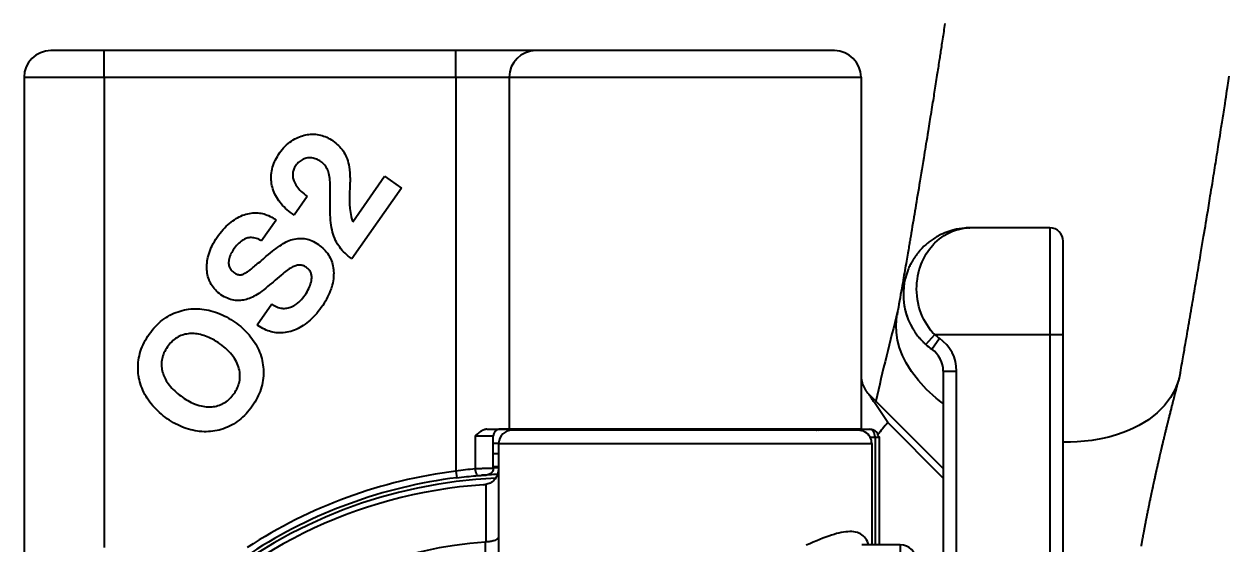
# Model space of a CAD drawing. Header units: millimetres. Extents: x 15 to 415, y 5 to 292.
# Drawn here: x 86.11 to 97.41, y 234.79 to 239.67 of the extents above; entities that cross this region are included whole.
import ezdxf

# ---------------------------------------------------------------- set-up
doc = ezdxf.new("R2010")
doc.units = ezdxf.units.MM
doc.layers.add('Geometries', color=7, linetype='Continuous')

msp = doc.modelspace()

# ---------------------------------------------------------------- linework, layer by layer
at = {"layer": 'Geometries', "linetype": 'Continuous', "lineweight": 40}
for p, q in [((86.8593, 239.4243), (86.3593, 239.4243)), ((90.1603, 239.4243), (86.8593, 239.4243)), ((86.8593, 239.1743), (86.8593, 239.4243)), ((90.9103, 239.4243), (90.1603, 239.4243)), ((90.1603, 239.1743), (90.1603, 239.4243)), ((93.7103, 239.4243), (90.9103, 239.4243)), ((86.1093, 239.1743), (86.1093, 234.0103)), ((86.1093, 239.1743), (86.8593, 239.1743)), ((86.8593, 239.1743), (86.8593, 234.7657)), ((86.8593, 239.1743), (90.1603, 239.1743)), ((90.1603, 239.1743), (90.1603, 235.4814)), ((90.1603, 239.1743), (90.6603, 239.1743)), ((90.6603, 239.1743), (90.6603, 235.8744)), ((90.6603, 239.1743), (93.9603, 239.1743)), ((93.9603, 239.1743), (93.9603, 236.3776)), ((89.1921, 237.8187), (89.4912, 238.2459)), ((89.4912, 238.2459), (89.6487, 238.1356)), ((89.6487, 238.1356), (89.1842, 237.4722)), ((88.7652, 238.0579), (88.6423, 237.8824)), ((88.4752, 237.836), (88.3378, 237.6398)), ((88.6423, 237.8824), (88.6256, 237.8941)), ((94.6765, 237.6823), (94.6687, 237.6779)), ((94.8474, 237.7473), (94.8411, 237.7459)), ((94.9694, 237.7618), (94.9576, 237.7613)), ((94.9694, 237.7618), (94.9812, 237.762)), ((94.9812, 237.762), (94.9817, 237.762)), ((94.9817, 237.762), (94.9822, 237.762)), ((95.7319, 237.762), (94.9822, 237.762)), ((95.7319, 237.762), (95.7319, 236.762)), ((95.8569, 236.762), (95.8569, 237.637)), ((94.4054, 237.3783), (94.4007, 237.3668)), ((88.5219, 237.3204), (88.464, 237.2706)), ((88.2944, 236.8526), (88.4318, 237.0488)), ((94.3676, 237.0217), (94.3721, 236.9999)), ((94.2973, 236.9431), (94.2977, 236.9453)), ((94.2984, 236.9453), (94.298, 236.9431)), ((94.3039, 236.9768), (94.2984, 236.9453)), ((88.3009, 236.8481), (88.2944, 236.8526)), ((94.5685, 236.6682), (94.6512, 236.762)), ((94.5686, 236.6683), (94.5685, 236.6682)), ((94.6247, 236.6241), (94.6962, 236.7266)), ((94.6512, 236.762), (95.7319, 236.762)), ((95.7319, 236.762), (95.7319, 233.262)), ((95.7319, 236.762), (95.8569, 236.762)), ((95.8569, 235.7522), (95.8569, 236.762)), ((93.9603, 236.3776), (93.9603, 235.8744)), ((94.7319, 236.4189), (94.7319, 236.115)), ((94.7319, 236.4189), (94.8569, 236.4189)), ((94.8569, 233.8051), (94.8569, 236.4189)), ((96.9553, 236.3996), (96.9451, 236.3526)), ((94.0986, 236.1381), (94.0335, 236.2031)), ((94.2103, 235.938), (94.0853, 236.1255)), ((94.7319, 235.5048), (94.0986, 236.1381)), ((94.7319, 236.115), (94.7319, 235.5048)), ((90.4504, 235.8744), (90.5728, 235.8744)), ((91.3421, 235.874), (90.5656, 235.874)), ((90.5656, 235.874), (91.3421, 235.874)), ((90.5728, 235.8744), (90.6603, 235.8744)), ((91.3421, 235.8744), (90.6603, 235.8744)), ((91.3421, 235.8744), (91.3421, 235.874)), ((91.8734, 235.8744), (91.3421, 235.8744)), ((91.3421, 235.874), (91.3421, 235.8649)), ((91.8734, 235.8744), (91.8734, 235.874)), ((92.7484, 235.8744), (91.8734, 235.8744)), ((91.8734, 235.8649), (91.8734, 235.874)), ((92.7484, 235.8649), (92.7484, 235.8744)), ((93.2796, 235.8744), (92.7484, 235.8744)), ((93.2796, 235.8649), (93.2796, 235.8744)), ((93.2853, 235.8744), (93.2796, 235.8744)), ((93.2853, 235.8744), (93.2853, 235.8649)), ((93.5335, 235.8744), (93.2853, 235.8744)), ((93.5335, 235.8744), (93.5335, 235.8649)), ((93.5353, 235.8744), (93.5335, 235.8744)), ((93.5353, 235.8744), (93.5362, 235.8738)), ((93.5356, 235.8744), (93.5353, 235.8744)), ((93.536, 235.8744), (93.5356, 235.8744)), ((93.5546, 235.8744), (93.536, 235.8744)), ((93.5362, 235.8738), (93.537, 235.8729)), ((93.5362, 235.8738), (93.5367, 235.8735)), ((93.5364, 235.8737), (93.5374, 235.873)), ((93.5367, 235.8735), (93.5388, 235.872)), ((93.5451, 235.8649), (93.537, 235.8729)), ((93.5388, 235.872), (93.5391, 235.8718)), ((93.626, 235.8744), (93.5546, 235.8744)), ((93.9603, 235.8744), (93.626, 235.8744)), ((93.9603, 235.8744), (94.0403, 235.8744)), ((94.0403, 235.8744), (94.0407, 235.8744)), ((94.0404, 235.8745), (94.0404, 235.8743)), ((94.0407, 235.8744), (94.041, 235.8744)), ((94.041, 235.8744), (94.0548, 235.8744)), ((94.2103, 235.938), (94.7319, 235.4164)), ((90.3403, 235.8119), (90.3403, 235.502)), ((90.3403, 235.8119), (90.5103, 235.8119)), ((90.5103, 235.7446), (90.5103, 235.8119)), ((91.3421, 235.8649), (90.6859, 235.8649)), ((91.8734, 235.8649), (91.3421, 235.8649)), ((92.7484, 235.8649), (91.8734, 235.8649)), ((93.2796, 235.8649), (92.7484, 235.8649)), ((93.2853, 235.8649), (93.2796, 235.8649)), ((93.5335, 235.8649), (93.2853, 235.8649)), ((93.5452, 235.8649), (93.5335, 235.8649)), ((93.5457, 235.8649), (93.5452, 235.8649)), ((93.5469, 235.8649), (93.5457, 235.8649)), ((93.5656, 235.8649), (93.5469, 235.8649)), ((93.6455, 235.8649), (93.5656, 235.8649)), ((93.9359, 235.8649), (93.6455, 235.8649)), ((94.0458, 235.7994), (94.0919, 235.7994)), ((94.0919, 235.7994), (94.0919, 234.7899)), ((94.0919, 235.7994), (94.1345, 235.7994)), ((94.1345, 234.7899), (94.1345, 235.7994)), ((90.5103, 235.6446), (90.5103, 235.7446)), ((90.5103, 235.7446), (90.561, 235.7446)), ((90.5103, 235.524), (90.5103, 235.6446)), ((90.5609, 235.6446), (90.5103, 235.6446)), ((90.5609, 235.7399), (90.5609, 235.6446)), ((90.5609, 235.7399), (94.0609, 235.7399)), ((90.5609, 235.6446), (90.5609, 235.524)), ((94.0609, 235.7399), (94.0609, 234.7899)), ((95.8569, 234.6649), (95.8569, 235.7522)), ((90.1603, 235.4814), (90.168, 235.4193)), ((90.3993, 235.4421), (90.4016, 235.4423)), ((90.4016, 235.4423), (90.4018, 235.4423)), ((90.5103, 235.5115), (90.5103, 235.524)), ((90.5103, 235.524), (90.5607, 235.524)), ((90.5103, 235.508), (90.5103, 235.5115)), ((90.5609, 235.524), (90.5609, 235.5136)), ((90.5609, 235.5136), (90.5609, 235.4511)), ((90.5609, 235.4511), (90.5609, 235.4165)), ((94.7319, 235.5048), (94.7319, 235.4164)), ((90.4415, 235.3573), (90.4415, 235.3558)), ((90.4415, 235.3558), (90.4422, 234.8173)), ((90.5333, 235.4153), (90.5322, 235.4137)), ((90.5609, 235.4165), (90.5609, 235.415)), ((90.5609, 235.415), (90.5609, 235.2399)), ((94.7319, 235.4164), (94.7319, 234.5812)), ((90.5609, 235.2399), (90.5609, 235.2148)), ((90.5609, 235.2148), (90.5609, 234.8688)), ((90.5609, 234.8688), (90.5609, 233.8274)), ((90.4422, 234.8172), (90.4359, 234.8168)), ((90.4359, 234.8168), (90.4359, 233.7754)), ((90.4422, 234.8172), (90.4422, 234.8173)), ((94.0335, 234.7899), (93.9674, 234.7899)), ((94.0609, 234.7899), (94.0335, 234.7899)), ((94.0919, 234.7899), (94.0609, 234.7899)), ((94.1345, 234.7899), (94.0919, 234.7899)), ((94.3272, 234.7899), (94.1345, 234.7899)), ((94.3272, 234.7899), (94.3272, 233.6649))]:
    msp.add_line(p, q, dxfattribs=at)
at = {"layer": 'Geometries', "linetype": 'Continuous', "lineweight": 40, "flags": 128}
for points in [[(94.7472, 239.68), (94.7443, 239.6607), (94.7414, 239.6413), (94.7385, 239.622), (94.7356, 239.6032), (94.7329, 239.5849), (94.7301, 239.567), (94.7275, 239.5496), (94.7246, 239.5307), (94.7218, 239.5125), (94.7191, 239.4948), (94.7165, 239.4777), (94.714, 239.4612), (94.7115, 239.4453), (94.7092, 239.43), (94.7069, 239.4153), (94.7047, 239.4005), (94.7025, 239.3862), (94.7003, 239.372), (94.6981, 239.358), (94.696, 239.3442), (94.6939, 239.3305), (94.6911, 239.3125), (94.6883, 239.2947), (94.6856, 239.2773), (94.6829, 239.2601), (94.6803, 239.2433), (94.6777, 239.2267), (94.6752, 239.2103), (94.6725, 239.1934), (94.6695, 239.1737), (94.6663, 239.1534), (94.663, 239.1327), (94.6597, 239.1113), (94.6562, 239.0894), (94.6535, 239.0719), (94.6506, 239.054), (94.6478, 239.0357), (94.6448, 239.0171), (94.6418, 238.998), (94.6387, 238.9783), (94.6355, 238.958), (94.6321, 238.9371), (94.6287, 238.9156), (94.6252, 238.8934), (94.6216, 238.8711), (94.6179, 238.8481), (94.6142, 238.8246), (94.6103, 238.8004), (94.6069, 238.7795), (94.6035, 238.7581), (94.6, 238.7362), (94.5965, 238.7145), (94.593, 238.693), (94.5896, 238.6719), (94.5843, 238.6392), (94.5792, 238.6073), (94.5741, 238.5762), (94.5697, 238.549), (94.5654, 238.5224), (94.5611, 238.4964), (94.5569, 238.4708), (94.5527, 238.445), (94.5485, 238.4192), (94.5426, 238.3832), (94.5367, 238.347), (94.5307, 238.3107), (94.5247, 238.2742), (94.5187, 238.2376), (94.5126, 238.2008), (94.5065, 238.1644), (94.5011, 238.1316), (94.4957, 238.0993), (94.4905, 238.0677), (94.4853, 238.0366), (94.4802, 238.0061), (94.4752, 237.9762), (94.4703, 237.9469), (94.4655, 237.9182), (94.4607, 237.8899), (94.456, 237.862), (94.4514, 237.8344), (94.4468, 237.8072), (94.4415, 237.7756), (94.4362, 237.7446), (94.431, 237.714), (94.426, 237.684), (94.4239, 237.6722), (94.4219, 237.6604), (94.4198, 237.648), (94.4176, 237.6349), (94.4158, 237.6241), (94.4138, 237.6128), (94.4118, 237.601), (94.4097, 237.5888), (94.4072, 237.5736), (94.4045, 237.5578), (94.4016, 237.5414), (94.3987, 237.5242), (94.3957, 237.5064), (94.3925, 237.488), (94.3892, 237.4688), (94.3858, 237.449), (94.3823, 237.4285), (94.3787, 237.4073), (94.3749, 237.3855), (94.371, 237.3629), (94.3672, 237.341), (94.3633, 237.3185), (94.3593, 237.2954), (94.3552, 237.2716), (94.351, 237.2472), (94.3464, 237.2206), (94.3417, 237.1933), (94.3368, 237.1653), (94.3318, 237.1366), (94.3267, 237.1072), (94.3214, 237.0771), (94.3163, 237.048), (94.3112, 237.0184), (94.3059, 236.9882), (94.3039, 236.9768)], [(96.9553, 236.3995), (96.9564, 236.4057), (96.9604, 236.4287), (96.9643, 236.4511), (96.9681, 236.4729), (96.9719, 236.4941), (96.9754, 236.5144), (96.9788, 236.5341), (96.9822, 236.5533), (96.9854, 236.5719), (96.9882, 236.588), (96.9909, 236.6037), (96.9936, 236.6189), (96.9961, 236.6338), (96.9987, 236.6488), (97.0014, 236.6641), (97.0041, 236.6797), (97.0069, 236.6957), (97.011, 236.7194), (97.0152, 236.7439), (97.0196, 236.769), (97.024, 236.7947), (97.0286, 236.8212), (97.0332, 236.8482), (97.038, 236.876), (97.0425, 236.902), (97.047, 236.9285), (97.0517, 236.9556), (97.0564, 236.9832), (97.0612, 237.0113), (97.0661, 237.04), (97.0704, 237.065), (97.0748, 237.0903), (97.0791, 237.1161), (97.0835, 237.1419), (97.0879, 237.1673), (97.0921, 237.1922), (97.0963, 237.2167), (97.1008, 237.2431), (97.1051, 237.269), (97.1094, 237.2943), (97.1136, 237.3191), (97.1177, 237.3434), (97.1218, 237.3674), (97.1258, 237.3909), (97.1297, 237.4142), (97.1336, 237.4376), (97.1376, 237.461), (97.1415, 237.4844), (97.1454, 237.5079), (97.1494, 237.5314), (97.1618, 237.6056), (97.1742, 237.6801), (97.1797, 237.7133), (97.1851, 237.7459), (97.1904, 237.7779), (97.1956, 237.8093), (97.2007, 237.8402), (97.2057, 237.8704), (97.2106, 237.9001), (97.2154, 237.9292), (97.2189, 237.9506), (97.2223, 237.9719), (97.2259, 237.9936), (97.2295, 238.0158), (97.2332, 238.0385), (97.237, 238.0617), (97.2416, 238.0897), (97.2462, 238.1183), (97.251, 238.1477), (97.2559, 238.1777), (97.2598, 238.2021), (97.2639, 238.227), (97.2679, 238.2523), (97.272, 238.2777), (97.276, 238.3026), (97.2799, 238.3266), (97.2837, 238.3501), (97.2874, 238.3733), (97.291, 238.396), (97.2952, 238.4221), (97.2993, 238.4477), (97.3033, 238.4727), (97.3071, 238.4971), (97.3109, 238.5209), (97.3146, 238.5442), (97.3182, 238.5671), (97.3231, 238.5979), (97.3279, 238.628), (97.3325, 238.6573), (97.337, 238.6859), (97.3395, 238.7022), (97.3422, 238.719), (97.3449, 238.7363), (97.3477, 238.7543), (97.3506, 238.7727), (97.3535, 238.7917), (97.3566, 238.8113), (97.3594, 238.8297), (97.3624, 238.8485), (97.3654, 238.8678), (97.3684, 238.8875), (97.3715, 238.9077), (97.3747, 238.9282), (97.3795, 238.9592), (97.3841, 238.9895), (97.3887, 239.0192), (97.3932, 239.0483), (97.3975, 239.0769), (97.4009, 239.0989), (97.4042, 239.1206), (97.4074, 239.1419), (97.4106, 239.1629), (97.4139, 239.1842)], [(88.5066, 238.466), (88.5186, 238.4824), (88.5311, 238.4981), (88.5442, 238.513), (88.5577, 238.5271), (88.5718, 238.5406), (88.5864, 238.5532), (88.6015, 238.5652), (88.6171, 238.5763), (88.6333, 238.5868), (88.6499, 238.5965)], [(88.6499, 238.5965), (88.6641, 238.6039), (88.6783, 238.6106), (88.6927, 238.6167), (88.7073, 238.622), (88.7219, 238.6267), (88.7366, 238.6307), (88.7515, 238.634), (88.7665, 238.6366), (88.7816, 238.6386), (88.7969, 238.6398), (88.8122, 238.6404), (88.8277, 238.6403)], [(88.8277, 238.6403), (88.8432, 238.6394), (88.8586, 238.6378), (88.8739, 238.6353), (88.889, 238.6321), (88.904, 238.6281), (88.919, 238.6233), (88.9338, 238.6177), (88.9485, 238.6113), (88.9631, 238.6041), (88.9776, 238.5961), (88.9919, 238.5874), (89.0062, 238.5778)], [(89.0062, 238.5778), (89.0205, 238.5674), (89.0341, 238.5566), (89.047, 238.5454), (89.0592, 238.5339), (89.0707, 238.522), (89.0815, 238.5097), (89.0917, 238.497), (89.1012, 238.484), (89.1099, 238.4706), (89.118, 238.4568), (89.1254, 238.4426), (89.1321, 238.4281)], [(88.4283, 238.2621), (88.4302, 238.2795), (88.4329, 238.2968), (88.4365, 238.314), (88.4409, 238.3312), (88.4461, 238.3483), (88.4522, 238.3653), (88.4592, 238.3823), (88.467, 238.3992), (88.4756, 238.416), (88.4851, 238.4327), (88.4954, 238.4494), (88.5066, 238.466)], [(88.726, 238.4057), (88.7163, 238.4009), (88.707, 238.3954), (88.698, 238.3891), (88.6893, 238.3821), (88.6809, 238.3744), (88.6729, 238.3659), (88.6651, 238.3567), (88.6578, 238.3467)], [(88.8087, 238.418), (88.7979, 238.419), (88.7872, 238.4192), (88.7767, 238.4188), (88.7663, 238.4176), (88.756, 238.4157), (88.7459, 238.4131), (88.7359, 238.4097), (88.726, 238.4057)], [(88.892, 238.3846), (88.882, 238.3913), (88.8718, 238.3972), (88.8616, 238.4024), (88.8512, 238.407), (88.8407, 238.4108), (88.8301, 238.4139), (88.8195, 238.4163), (88.8087, 238.418)], [(88.9645, 238.2848), (88.9605, 238.297), (88.9558, 238.3086), (88.9503, 238.3198), (88.9441, 238.3305), (88.9373, 238.3407), (88.9297, 238.3504), (88.9213, 238.3597), (88.9123, 238.3685), (88.9025, 238.3768), (88.892, 238.3846)], [(89.1321, 238.4281), (89.1391, 238.4099), (89.1452, 238.3912), (89.1505, 238.3719), (89.1551, 238.3522), (89.1588, 238.3319), (89.1618, 238.3111)], [(88.4703, 238.0625), (88.4623, 238.0784), (88.455, 238.0945), (88.4486, 238.1106), (88.4431, 238.127), (88.4383, 238.1434), (88.4344, 238.16), (88.4313, 238.1767), (88.4291, 238.1935), (88.4277, 238.2105), (88.427, 238.2275), (88.4273, 238.2448), (88.4283, 238.2621)], [(88.6578, 238.3467), (88.6522, 238.3383), (88.6472, 238.3298), (88.6428, 238.3212), (88.639, 238.3126), (88.6358, 238.3039), (88.6332, 238.2951), (88.6312, 238.2862), (88.6298, 238.2773), (88.629, 238.2683), (88.6288, 238.2592), (88.6292, 238.2501), (88.6302, 238.2409), (88.6317, 238.2316), (88.6339, 238.2222), (88.6367, 238.2128), (88.6401, 238.2033)], [(88.9816, 238.1334), (88.9816, 238.1531), (88.9811, 238.1722), (88.9802, 238.1905), (88.9787, 238.2081), (88.9768, 238.225), (88.9744, 238.241), (88.9716, 238.2563), (88.9683, 238.2709), (88.9645, 238.2848)], [(89.1618, 238.3111), (89.1631, 238.299), (89.1643, 238.2862), (89.1652, 238.2727), (89.1659, 238.2585), (89.1664, 238.2436), (89.1666, 238.2281), (89.1667, 238.2127), (89.1666, 238.1968), (89.1662, 238.1803), (89.1657, 238.1631), (89.165, 238.1454)], [(88.6401, 238.2033), (88.6454, 238.1906), (88.6517, 238.1781), (88.6589, 238.1656), (88.667, 238.1532), (88.676, 238.141), (88.686, 238.1288), (88.6969, 238.1167), (88.7087, 238.1048), (88.7215, 238.0929), (88.7351, 238.0812), (88.7497, 238.0695), (88.7652, 238.0579)], [(88.98, 237.9114), (88.9798, 237.9211), (88.9797, 237.9318), (88.9796, 237.9432), (88.9795, 237.9556), (88.9795, 237.9688), (88.9795, 237.9829), (88.9796, 237.9979), (88.9797, 238.0138), (88.9799, 238.0313), (88.9802, 238.0498), (88.9804, 238.0693), (88.9808, 238.0897), (88.9812, 238.1111), (88.9816, 238.1334)], [(89.165, 238.1454), (89.1641, 238.125), (89.1633, 238.1053), (89.1627, 238.0864), (89.1622, 238.0683), (89.1619, 238.0509), (89.1618, 238.0343), (89.1619, 238.0185), (89.1622, 238.002), (89.1626, 237.9864), (89.1633, 237.9717), (89.1642, 237.958), (89.1652, 237.9452)], [(88.6256, 237.8941), (88.6085, 237.9065), (88.5922, 237.9192), (88.5766, 237.9321), (88.5618, 237.9454), (88.5478, 237.959), (88.5345, 237.9728), (88.5219, 237.987), (88.5101, 238.0015), (88.499, 238.0163), (88.4887, 238.0314), (88.4791, 238.0468), (88.4703, 238.0625)], [(88.9894, 237.7875), (88.9865, 237.8108), (88.9841, 237.8349), (88.9823, 237.8597), (88.9809, 237.8852), (88.98, 237.9114)], [(89.1652, 237.9452), (89.1674, 237.9254), (89.1702, 237.9063), (89.1735, 237.8876), (89.1773, 237.8696), (89.1817, 237.852), (89.1866, 237.8351), (89.1921, 237.8187)], [(87.9198, 237.6747), (87.9335, 237.6936), (87.9474, 237.7118), (87.9617, 237.7292), (87.9763, 237.7459), (87.9912, 237.7619), (88.0063, 237.7771), (88.0209, 237.7908), (88.0358, 237.8038), (88.0509, 237.8162), (88.0664, 237.828), (88.082, 237.839)], [(88.082, 237.839), (88.0971, 237.8488), (88.1123, 237.8578), (88.1277, 237.866), (88.1433, 237.8733), (88.1589, 237.8799), (88.1748, 237.8857), (88.1908, 237.8906), (88.207, 237.8948), (88.2233, 237.8981), (88.2398, 237.9006), (88.2564, 237.9024), (88.2732, 237.9033)], [(88.2732, 237.9033), (88.2877, 237.9034), (88.3021, 237.9027), (88.3166, 237.9013), (88.331, 237.8991), (88.3455, 237.8962), (88.3599, 237.8925), (88.3743, 237.888), (88.3888, 237.8828), (88.4032, 237.8769), (88.4176, 237.8702), (88.432, 237.8628), (88.4464, 237.8546), (88.4608, 237.8456), (88.4752, 237.836)], [(89.0507, 237.6099), (89.0408, 237.6273), (89.0317, 237.6453), (89.0234, 237.664), (89.0158, 237.6833), (89.009, 237.7032), (89.003, 237.7233), (88.9977, 237.7441), (88.9932, 237.7655), (88.9894, 237.7875)], [(94.6442, 237.6119), (94.6542, 237.6221), (94.6752, 237.6418), (94.6967, 237.6599), (94.7187, 237.6764), (94.7412, 237.6914), (94.7669, 237.7065), (94.7931, 237.7197), (94.8197, 237.7311), (94.8467, 237.7407), (94.8739, 237.7485), (94.9007, 237.7544), (94.9277, 237.7586), (94.9547, 237.7611), (94.9576, 237.7613)], [(94.6895, 237.6893), (94.6826, 237.6856), (94.6765, 237.6823)], [(94.8474, 237.7472), (94.8435, 237.7464), (94.8413, 237.7459)], [(94.9319, 237.76), (94.9309, 237.7599), (94.9054, 237.7573), (94.88, 237.7536), (94.8547, 237.7489), (94.8474, 237.7473)], [(94.9816, 237.762), (94.9563, 237.7615), (94.9319, 237.76)], [(94.9517, 237.7612), (94.9486, 237.7611), (94.9427, 237.7607), (94.9374, 237.7604), (94.9325, 237.76), (94.9319, 237.76)], [(87.8344, 237.4854), (87.8392, 237.5042), (87.8447, 237.5228), (87.8508, 237.5412), (87.8575, 237.5593), (87.865, 237.5772), (87.873, 237.5948), (87.8834, 237.6153), (87.8946, 237.6354), (87.9068, 237.6552), (87.9198, 237.6747)], [(88.1987, 237.665), (88.188, 237.6613), (88.1773, 237.6567), (88.1666, 237.651), (88.156, 237.6444), (88.1453, 237.6368), (88.1348, 237.6283), (88.1242, 237.6188), (88.1137, 237.6083), (88.1032, 237.5968), (88.0927, 237.5844), (88.0823, 237.571), (88.0719, 237.5567)], [(88.3378, 237.6398), (88.3254, 237.6468), (88.3132, 237.6528), (88.3011, 237.6581), (88.2892, 237.6624), (88.2774, 237.6658), (88.2657, 237.6684), (88.2542, 237.67), (88.2428, 237.6708), (88.2316, 237.6707), (88.2205, 237.6697), (88.2095, 237.6678), (88.1987, 237.665)], [(88.3813, 237.4958), (88.4006, 237.5123), (88.4195, 237.528), (88.438, 237.5429), (88.4561, 237.557), (88.4737, 237.5702), (88.4905, 237.5825), (88.5069, 237.594), (88.5229, 237.6047), (88.5385, 237.6146)], [(88.5385, 237.6146), (88.5526, 237.6229), (88.5671, 237.6305), (88.5818, 237.6373), (88.5969, 237.6433), (88.6123, 237.6486), (88.628, 237.6531), (88.644, 237.6568), (88.6603, 237.6598), (88.677, 237.6621), (88.6939, 237.6635)], [(88.6939, 237.6635), (88.7082, 237.664), (88.7226, 237.6635), (88.737, 237.662), (88.7515, 237.6595), (88.7661, 237.6562), (88.7807, 237.6518), (88.7954, 237.6465), (88.8102, 237.6403), (88.825, 237.6331), (88.8399, 237.6249), (88.8548, 237.6158), (88.8699, 237.6057)], [(88.8699, 237.6057), (88.8841, 237.5953), (88.8976, 237.5844), (88.9104, 237.5731), (88.9225, 237.5614), (88.9338, 237.5493), (88.9444, 237.5367), (88.9542, 237.5238), (88.9634, 237.5104), (88.9717, 237.4965), (88.9794, 237.4823), (88.9863, 237.4677), (88.9925, 237.4526)], [(89.1842, 237.4722), (89.167, 237.4847), (89.1507, 237.4974), (89.1353, 237.5104), (89.1207, 237.5238), (89.1069, 237.5374), (89.094, 237.5513), (89.0819, 237.5655), (89.0707, 237.58), (89.0603, 237.5948), (89.0507, 237.6099)], [(94.5917, 237.6252), (94.5838, 237.6188), (94.567, 237.6044), (94.5505, 237.5892), (94.5346, 237.5735), (94.5192, 237.5572), (94.5095, 237.5462)], [(94.5452, 237.4691), (94.5581, 237.494), (94.5719, 237.5177), (94.5865, 237.5403), (94.6017, 237.5616), (94.6176, 237.5818), (94.634, 237.6008), (94.6442, 237.6119)], [(94.6687, 237.6779), (94.6592, 237.6722), (94.6362, 237.6577), (94.6184, 237.6454), (94.601, 237.6325), (94.5917, 237.6252)], [(87.8387, 237.291), (87.8344, 237.3065), (87.8308, 237.3222), (87.8279, 237.338), (87.8257, 237.3539), (87.8242, 237.3699), (87.8235, 237.386), (87.8235, 237.4023), (87.8243, 237.4187), (87.8257, 237.4352), (87.8279, 237.4518), (87.8308, 237.4685), (87.8344, 237.4854)], [(88.0719, 237.5567), (88.0638, 237.5446), (88.0565, 237.5325), (88.0501, 237.5205), (88.0444, 237.5085), (88.0396, 237.4965), (88.0356, 237.4846), (88.0325, 237.4728), (88.0301, 237.461), (88.0286, 237.4492), (88.0278, 237.4375)], [(88.224, 237.3646), (88.2311, 237.37), (88.2387, 237.3759), (88.247, 237.3824), (88.2558, 237.3895), (88.2653, 237.3972), (88.2753, 237.4054), (88.286, 237.4142), (88.2972, 237.4236), (88.3096, 237.4341), (88.3226, 237.4452), (88.3363, 237.4569), (88.3507, 237.4692), (88.3656, 237.4822), (88.3813, 237.4958)], [(88.9925, 237.4526), (88.9979, 237.4371), (89.0025, 237.4214), (89.0063, 237.4054), (89.0093, 237.3891), (89.0114, 237.3725), (89.0128, 237.3556), (89.0134, 237.3384), (89.0132, 237.321), (89.0121, 237.3032), (89.0103, 237.2852), (89.0076, 237.2668), (89.0042, 237.2482)], [(94.5097, 237.5465), (94.5093, 237.546), (94.5085, 237.5452), (94.5076, 237.5441), (94.506, 237.5422), (94.5039, 237.5398), (94.5014, 237.5368), (94.4985, 237.5334), (94.4953, 237.5293), (94.4924, 237.5258), (94.4893, 237.5219), (94.4864, 237.5181), (94.4835, 237.5144), (94.4807, 237.5107), (94.4761, 237.5045), (94.4718, 237.4985), (94.4679, 237.4929), (94.4643, 237.4877), (94.461, 237.4828), (94.4588, 237.4795), (94.4567, 237.4764), (94.4549, 237.4735), (94.4529, 237.4704), (94.4507, 237.4668), (94.4481, 237.4628), (94.4454, 237.4582), (94.4423, 237.453), (94.439, 237.4474), (94.4354, 237.441), (94.4316, 237.434), (94.4276, 237.4263), (94.4233, 237.4181), (94.4189, 237.4091), (94.4145, 237.3996), (94.4099, 237.3894), (94.4052, 237.3785)], [(94.4862, 237.2632), (94.4885, 237.2816), (94.4934, 237.3113), (94.4995, 237.34), (94.5066, 237.3678), (94.5149, 237.3947), (94.5241, 237.4205), (94.5342, 237.4453), (94.5452, 237.4691)], [(88.0278, 237.4375), (88.028, 237.4279), (88.0288, 237.4186), (88.0304, 237.4096), (88.0327, 237.4009), (88.0358, 237.3926), (88.0396, 237.3845), (88.0441, 237.3768), (88.0494, 237.3694), (88.0554, 237.3623), (88.0622, 237.3555), (88.0697, 237.349), (88.0779, 237.3428)], [(88.0779, 237.3428), (88.0866, 237.3371), (88.0951, 237.3324), (88.1036, 237.3286), (88.1119, 237.3257), (88.1201, 237.3238), (88.1282, 237.3227), (88.1362, 237.3226), (88.1441, 237.3234)], [(88.1441, 237.3234), (88.1506, 237.3247), (88.1574, 237.3266), (88.1645, 237.3292), (88.172, 237.3323), (88.1798, 237.3361), (88.1879, 237.3406), (88.1964, 237.3456), (88.2053, 237.3513), (88.2144, 237.3576), (88.224, 237.3646)], [(88.657, 237.4076), (88.6477, 237.4045), (88.6381, 237.4006), (88.6281, 237.396), (88.6177, 237.3906), (88.607, 237.3844), (88.5959, 237.3776), (88.5844, 237.3699), (88.5726, 237.3615), (88.5605, 237.3524), (88.548, 237.3425), (88.5352, 237.3318), (88.5219, 237.3204)], [(88.7557, 237.3933), (88.7483, 237.3981), (88.7408, 237.4022), (88.7331, 237.4057), (88.7253, 237.4085), (88.7173, 237.4107), (88.7091, 237.4122), (88.7008, 237.4131), (88.6924, 237.4133), (88.6838, 237.4129), (88.675, 237.4117), (88.6661, 237.41), (88.657, 237.4076)], [(88.8067, 237.2807), (88.8075, 237.2894), (88.8077, 237.298), (88.8075, 237.3063), (88.8067, 237.3144), (88.8053, 237.3222), (88.8035, 237.3298), (88.8011, 237.3372), (88.7982, 237.3444), (88.7947, 237.3513), (88.7907, 237.358), (88.7862, 237.3644), (88.7812, 237.3707), (88.7756, 237.3767), (88.7695, 237.3824), (88.7629, 237.388), (88.7557, 237.3933)], [(94.4007, 237.3668), (94.3995, 237.3637), (94.3922, 237.3442), (94.3856, 237.3241)], [(87.956, 237.1358), (87.9416, 237.1464), (87.928, 237.1574), (87.9153, 237.1688), (87.9034, 237.1807), (87.8924, 237.193), (87.8822, 237.2058), (87.8728, 237.2189), (87.8643, 237.2325), (87.8566, 237.2465), (87.8498, 237.2609), (87.8439, 237.2757), (87.8387, 237.291)], [(88.4127, 237.2276), (88.3938, 237.2116), (88.3755, 237.1964), (88.3578, 237.1821), (88.3406, 237.1685)], [(88.464, 237.2706), (88.4447, 237.2547), (88.4127, 237.2276)], [(88.7441, 237.1322), (88.7545, 237.1476), (88.7639, 237.1629), (88.7725, 237.1781), (88.7801, 237.1931), (88.7868, 237.208), (88.7926, 237.2228), (88.7975, 237.2375), (88.8015, 237.252), (88.8046, 237.2664), (88.8067, 237.2807)], [(89.0042, 237.2482), (88.9999, 237.2293), (88.9948, 237.2104), (88.9933, 237.2055)], [(94.3856, 237.3241), (94.3749, 237.2859), (94.3665, 237.2462), (94.3606, 237.2052), (94.3576, 237.1665)], [(94.504, 237.0246), (94.5038, 237.0254), (94.4958, 237.0582), (94.4897, 237.0909), (94.4854, 237.1236), (94.4829, 237.1561), (94.4821, 237.1883), (94.4828, 237.22), (94.485, 237.2511), (94.4862, 237.2632)], [(88.1393, 237.0815), (88.1236, 237.0807), (88.108, 237.0808), (88.0925, 237.0819), (88.077, 237.0839), (88.0617, 237.087), (88.0464, 237.091), (88.0311, 237.096), (88.016, 237.102), (88.0009, 237.109), (87.9859, 237.1169), (87.9709, 237.1259), (87.956, 237.1358)], [(88.3406, 237.1685), (88.3253, 237.1576), (88.3102, 237.1474), (88.2952, 237.1379), (88.2804, 237.1292), (88.2657, 237.1212), (88.2511, 237.1139), (88.2367, 237.1073), (88.2224, 237.1015), (88.2082, 237.0963), (88.1941, 237.0919), (88.1802, 237.0883), (88.1664, 237.0853), (88.1528, 237.083), (88.1393, 237.0815)], [(88.6749, 237.057), (88.6854, 237.066), (88.6981, 237.0777), (88.7103, 237.0902), (88.722, 237.1034), (88.7333, 237.1174), (88.7441, 237.1322)], [(88.9598, 237.1209), (88.9565, 237.1142), (88.9463, 237.0947), (88.9352, 237.075), (88.9233, 237.0553), (88.9106, 237.0354), (88.897, 237.0155)], [(88.9933, 237.2055), (88.9888, 237.1914), (88.982, 237.1722), (88.9743, 237.153), (88.9658, 237.1337), (88.9598, 237.1209)], [(94.358, 237.1683), (94.3578, 237.1648), (94.3576, 237.1606), (94.3575, 237.1557), (94.3573, 237.1511)], [(87.5145, 236.9612), (87.5339, 236.9691), (87.5534, 236.9762), (87.573, 236.9825), (87.5928, 236.988), (87.6128, 236.9926), (87.6329, 236.9965), (87.6531, 236.9995), (87.6735, 237.0017), (87.694, 237.0031), (87.7147, 237.0036), (87.7355, 237.0034), (87.7564, 237.0023), (87.7775, 237.0004), (87.7988, 236.9977)], [(88.4318, 237.0488), (88.4442, 237.0406), (88.4565, 237.0333), (88.4687, 237.0269), (88.4808, 237.0214), (88.4929, 237.0169), (88.5049, 237.0132), (88.5168, 237.0105), (88.5287, 237.0087), (88.5405, 237.0078), (88.5522, 237.0078)], [(88.5522, 237.0078), (88.5638, 237.0086), (88.5737, 237.0098)], [(88.5737, 237.0098), (88.5751, 237.0101), (88.5863, 237.0121), (88.5973, 237.0149), (88.608, 237.0182), (88.6186, 237.0223), (88.629, 237.0269), (88.6391, 237.0322), (88.6491, 237.0381), (88.6588, 237.0447)], [(88.6588, 237.0447), (88.6723, 237.055), (88.6749, 237.057)], [(88.897, 237.0155), (88.8833, 236.9965), (88.8692, 236.9782), (88.8546, 236.9606), (88.8396, 236.9437), (88.8243, 236.9274), (88.8084, 236.9118), (88.7931, 236.8977), (88.7774, 236.8841), (88.7614, 236.8712), (88.745, 236.8588), (88.7282, 236.8471)], [(94.3606, 237.0703), (94.3608, 237.0684), (94.3618, 237.0604), (94.3624, 237.0555), (94.363, 237.051), (94.3636, 237.0469), (94.364, 237.044), (94.3644, 237.0414), (94.3648, 237.039), (94.3651, 237.0368)], [(94.3648, 237.0377), (94.3657, 237.0323), (94.3676, 237.0217)], [(94.6512, 236.762), (94.6318, 236.7827), (94.6135, 236.8046), (94.5962, 236.8277), (94.58, 236.8519), (94.5649, 236.8769), (94.551, 236.9027), (94.5383, 236.9292), (94.525, 236.9608), (94.5135, 236.9929), (94.504, 237.0246)], [(87.2836, 236.766), (87.2975, 236.7852), (87.3118, 236.8035), (87.3265, 236.8211), (87.3415, 236.8378), (87.357, 236.8538), (87.3729, 236.8689), (87.3892, 236.8832), (87.4059, 236.8968), (87.423, 236.9095), (87.4405, 236.9214), (87.4584, 236.9326), (87.4767, 236.9429), (87.4954, 236.9524), (87.5145, 236.9612)], [(87.7988, 236.9977), (87.8201, 236.9942), (87.8412, 236.99), (87.8623, 236.9849), (87.8833, 236.9791), (87.9041, 236.9725), (87.9249, 236.9651), (87.9456, 236.957), (87.9661, 236.9481), (87.9866, 236.9384), (88.0069, 236.9279), (88.0272, 236.9167), (88.0474, 236.9047), (88.0674, 236.8919), (88.0874, 236.8784)], [(94.7306, 236.1157), (94.7085, 236.1323), (94.6822, 236.1528), (94.6661, 236.1658), (94.6661, 236.1658), (94.6661, 236.1658), (94.6661, 236.1658), (94.5757, 236.2473), (94.4985, 236.3308), (94.4348, 236.4142), (94.3844, 236.4957), (94.3497, 236.5663), (94.3225, 236.6378), (94.3032, 236.7096), (94.2921, 236.7809), (94.289, 236.8512), (94.2961, 236.9355), (94.2973, 236.9431)], [(94.3721, 236.9999), (94.3749, 236.988), (94.3875, 236.9436), (94.4037, 236.8997), (94.4233, 236.8566), (94.4453, 236.8165)], [(94.3724, 236.9999), (94.3735, 236.9951), (94.3753, 236.988), (94.3772, 236.9804), (94.3794, 236.9723), (94.3818, 236.9639), (94.3844, 236.9551), (94.387, 236.947), (94.3895, 236.9397), (94.3917, 236.9332), (94.3933, 236.9288), (94.3947, 236.9249), (94.3954, 236.9231), (94.3961, 236.9212), (94.3968, 236.9192), (94.3975, 236.9172)], [(88.0874, 236.8784), (88.1063, 236.8647), (88.1245, 236.8507), (88.142, 236.8364), (88.1589, 236.8216), (88.1626, 236.8182)], [(88.1626, 236.8182), (88.1752, 236.8065), (88.1908, 236.791), (88.2057, 236.7751), (88.2094, 236.771)], [(88.3318, 236.8281), (88.3164, 236.8377), (88.3009, 236.8481)], [(88.5205, 236.7771), (88.5046, 236.7768), (88.4888, 236.7774), (88.4729, 236.7787), (88.4572, 236.7809), (88.4414, 236.7839), (88.4257, 236.7877), (88.41, 236.7924), (88.3943, 236.7979), (88.3787, 236.8042), (88.3631, 236.8113), (88.3475, 236.8193), (88.3319, 236.8281), (88.3318, 236.8281)], [(88.7282, 236.8471), (88.712, 236.8367), (88.6956, 236.8271), (88.679, 236.8183), (88.6622, 236.8104), (88.6452, 236.8033), (88.6279, 236.797), (88.6105, 236.7916), (88.5929, 236.787), (88.5751, 236.7833), (88.5571, 236.7804), (88.5389, 236.7783), (88.5205, 236.7771)], [(94.4462, 236.8171), (94.4464, 236.8167), (94.4468, 236.8162), (94.4473, 236.8154), (94.4479, 236.8144), (94.4487, 236.8132), (94.4495, 236.8118), (94.4512, 236.8091), (94.4532, 236.8058), (94.4554, 236.8023), (94.4578, 236.7986), (94.4603, 236.7948), (94.4656, 236.7866), (94.4716, 236.7778), (94.4776, 236.7695), (94.4841, 236.7606), (94.4912, 236.7512), (94.4989, 236.7414), (94.5064, 236.7323), (94.5137, 236.7237), (94.5199, 236.7167)], [(87.1789, 236.4806), (87.1805, 236.5016), (87.183, 236.5225), (87.1864, 236.5433), (87.1907, 236.564), (87.1959, 236.5847), (87.2021, 236.6052), (87.2091, 236.6256), (87.217, 236.646), (87.2258, 236.6662), (87.2356, 236.6864), (87.2462, 236.7064), (87.2578, 236.7264), (87.2702, 236.7463), (87.2836, 236.766)], [(87.5924, 236.7566), (87.5791, 236.7516), (87.5662, 236.7459), (87.5535, 236.7394), (87.5411, 236.7321), (87.529, 236.724), (87.5173, 236.7152), (87.5058, 236.7055), (87.4947, 236.6951), (87.4838, 236.6839), (87.4733, 236.6718), (87.463, 236.659), (87.4531, 236.6455)], [(87.7635, 236.7618), (87.7485, 236.7652), (87.7336, 236.7678), (87.7189, 236.7697), (87.7043, 236.771), (87.6898, 236.7716), (87.6755, 236.7715), (87.6613, 236.7707), (87.6473, 236.7693), (87.6333, 236.7671), (87.6196, 236.7643), (87.6059, 236.7608), (87.5924, 236.7566)], [(87.9087, 236.6998), (87.8943, 236.7083), (87.8773, 236.7177), (87.8603, 236.7264), (87.8433, 236.7343), (87.8273, 236.7412), (87.8113, 236.7473), (87.7953, 236.7528), (87.7794, 236.7577), (87.7635, 236.7618)], [(87.9455, 236.6757), (87.9284, 236.6873), (87.9113, 236.6982), (87.9087, 236.6998)], [(87.9686, 236.6588), (87.9641, 236.6622), (87.9455, 236.6757)], [(88.2094, 236.771), (88.22, 236.7588), (88.2337, 236.7421), (88.2467, 236.7251), (88.2591, 236.7077), (88.2708, 236.6899), (88.2819, 236.6717), (88.2923, 236.6531)], [(94.5199, 236.7167), (94.5206, 236.7159), (94.5272, 236.7087), (94.5334, 236.7022), (94.5392, 236.6962), (94.54, 236.6953)], [(94.54, 236.6953), (94.5445, 236.6908), (94.5494, 236.686), (94.5539, 236.6818), (94.5571, 236.6787), (94.5578, 236.6781)], [(94.5525, 236.6828), (94.554, 236.6815), (94.5557, 236.68), (94.5575, 236.6784), (94.5578, 236.6781)], [(94.5578, 236.6781), (94.5605, 236.6755), (94.564, 236.6722), (94.5678, 236.6689)], [(87.4531, 236.6455), (87.444, 236.6319), (87.4357, 236.6182), (87.4283, 236.6046), (87.4217, 236.5908), (87.4158, 236.577), (87.4109, 236.5632), (87.4067, 236.5493), (87.4033, 236.5354), (87.4008, 236.5214), (87.3991, 236.5073), (87.3982, 236.4932), (87.3981, 236.4791)], [(88.0823, 236.5386), (88.0705, 236.5556), (88.0579, 236.5721), (88.0444, 236.5883), (88.0299, 236.604), (88.0146, 236.6193), (87.9986, 236.634), (87.9818, 236.6483), (87.9686, 236.6588)], [(88.2923, 236.6531), (88.302, 236.6343), (88.3108, 236.6153), (88.3189, 236.5962), (88.3262, 236.5768), (88.3326, 236.5573), (88.3382, 236.5377), (88.343, 236.5178), (88.347, 236.4979), (88.3502, 236.4777), (88.3526, 236.4574), (88.3541, 236.4369), (88.3548, 236.4162), (88.3548, 236.3954), (88.3539, 236.3744)], [(87.1858, 236.3627), (87.1834, 236.3773), (87.1809, 236.3976), (87.1792, 236.4181), (87.1783, 236.4388), (87.1782, 236.4596), (87.1789, 236.4806)], [(87.3981, 236.4791), (87.3988, 236.465), (87.399, 236.4621)], [(87.399, 236.4621), (87.4002, 236.4509), (87.4022, 236.437), (87.405, 236.4232), (87.4084, 236.4095), (87.4115, 236.399)], [(88.1345, 236.377), (88.1336, 236.3939), (88.1318, 236.4107), (88.129, 236.4273), (88.1252, 236.4437), (88.1205, 236.4599), (88.1147, 236.476), (88.1081, 236.4919), (88.1004, 236.5077), (88.0918, 236.5232), (88.0823, 236.5386)], [(87.2007, 236.3007), (87.1959, 236.3172), (87.191, 236.3371), (87.1868, 236.3571), (87.1858, 236.3627)], [(87.4115, 236.399), (87.4125, 236.3959), (87.4173, 236.3824), (87.4228, 236.369), (87.429, 236.3558), (87.4359, 236.3426), (87.4434, 236.3295), (87.4517, 236.3166)], [(88.0787, 236.2093), (88.0879, 236.2231), (88.0963, 236.2369), (88.1038, 236.2508), (88.1106, 236.2647), (88.1165, 236.2786), (88.1215, 236.2926), (88.1258, 236.3065), (88.1292, 236.3206), (88.1318, 236.3346), (88.1335, 236.3487), (88.1344, 236.3628), (88.1345, 236.377)], [(88.3539, 236.3744), (88.3521, 236.3534), (88.3495, 236.3325), (88.346, 236.3117), (88.3416, 236.291), (88.3364, 236.2704), (88.3302, 236.2499), (88.3231, 236.2295), (88.3152, 236.2093), (88.3064, 236.1891), (88.2967, 236.1691), (88.2861, 236.1492), (88.2746, 236.1293), (88.2623, 236.1096), (88.249, 236.09)], [(93.9603, 236.3799), (93.9607, 236.3659), (93.9619, 236.3519), (93.9638, 236.338), (93.9666, 236.3243), (93.9701, 236.3107), (93.9743, 236.2973), (93.9793, 236.2842)], [(96.9451, 236.3526), (96.9388, 236.3301), (96.9077, 236.2492), (96.8637, 236.1707), (96.8066, 236.0961), (96.7371, 236.0268), (96.6561, 235.964), (96.565, 235.9085), (96.5234, 235.8872), (96.4746, 235.865), (96.4186, 235.8427), (96.3554, 235.8211), (96.2853, 235.8013), (96.2087, 235.7839), (96.1264, 235.7697), (96.0551, 235.761), (95.9883, 235.7555), (95.926, 235.7527), (95.8682, 235.752), (95.8565, 235.7521)], [(96.5905, 234.7792), (96.5924, 234.7901), (96.5933, 234.7952), (96.5941, 234.7995), (96.5948, 234.8032), (96.5953, 234.8061), (96.5957, 234.8084), (96.596, 234.81), (96.5963, 234.8117), (96.5967, 234.8138), (96.5971, 234.8164), (96.5977, 234.8194), (96.5983, 234.8228), (96.5989, 234.8265), (96.5997, 234.8306), (96.6005, 234.8349), (96.6012, 234.8391), (96.602, 234.8432), (96.6042, 234.8553), (96.6063, 234.8668), (96.6083, 234.8779), (96.6107, 234.8911), (96.6132, 234.9045), (96.614, 234.9086), (96.6148, 234.9128), (96.6155, 234.917), (96.6163, 234.921), (96.6169, 234.9244), (96.6174, 234.9272), (96.6179, 234.9294), (96.6182, 234.931), (96.6184, 234.9324), (96.6188, 234.9342), (96.6193, 234.9371), (96.62, 234.9406), (96.6207, 234.9447), (96.6216, 234.9493), (96.6226, 234.9545), (96.6237, 234.9601), (96.6248, 234.9659), (96.6259, 234.9717), (96.627, 234.9777), (96.6282, 234.9837), (96.6294, 234.9904), (96.6308, 234.9972), (96.6321, 235.0042), (96.6335, 235.0112), (96.6348, 235.0182), (96.6358, 235.0232), (96.6366, 235.0275), (96.6373, 235.0312), (96.6379, 235.0343), (96.6384, 235.0367), (96.6389, 235.0391), (96.6394, 235.042), (96.6401, 235.0453), (96.6409, 235.0492), (96.6417, 235.0537), (96.6427, 235.0586), (96.6437, 235.0636), (96.6447, 235.0687), (96.6457, 235.0737), (96.6478, 235.0846), (96.65, 235.0955), (96.6522, 235.1064), (96.6543, 235.1168), (96.6562, 235.1265), (96.6571, 235.1306), (96.6579, 235.1346), (96.6586, 235.1384), (96.6593, 235.1419), (96.6599, 235.1449), (96.6605, 235.1474), (96.6609, 235.1494), (96.6613, 235.1514), (96.662, 235.155), (96.6629, 235.1593), (96.6639, 235.1642), (96.665, 235.1698), (96.6663, 235.1762), (96.6678, 235.1832), (96.6693, 235.1906), (96.6709, 235.1983), (96.6726, 235.2064), (96.6743, 235.2149), (96.6761, 235.2236), (96.6772, 235.2287), (96.6783, 235.2339), (96.6794, 235.2392), (96.6805, 235.2444), (96.6814, 235.2489), (96.6822, 235.2527), (96.6829, 235.2558), (96.6833, 235.2579), (96.6836, 235.2595), (96.6839, 235.2608), (96.6843, 235.2625), (96.6847, 235.2644), (96.6852, 235.2667), (96.6857, 235.2693), (96.6864, 235.2727), (96.6872, 235.2765), (96.6881, 235.2805), (96.6889, 235.2844), (96.6897, 235.2882), (96.6905, 235.2918), (96.6922, 235.2998), (96.6937, 235.307), (96.6949, 235.3127), (96.6963, 235.3189), (96.6977, 235.3258), (96.6993, 235.3332), (96.701, 235.3412), (96.7021, 235.346), (96.7031, 235.3509), (96.7042, 235.3558), (96.7052, 235.3602), (96.706, 235.3642), (96.7068, 235.3677), (96.7074, 235.3708), (96.7078, 235.3726), (96.7082, 235.3741), (96.7085, 235.3755), (96.7087, 235.3767), (96.709, 235.3779), (96.7093, 235.3794), (96.7098, 235.3817), (96.7105, 235.3846), (96.7112, 235.388), (96.7121, 235.392), (96.7141, 235.4014), (96.7161, 235.4104), (96.718, 235.4189), (96.72, 235.428), (96.7219, 235.4365), (96.7236, 235.4444), (96.7252, 235.4517), (96.7268, 235.4586), (96.7283, 235.4653), (96.7299, 235.4728), (96.7315, 235.48), (96.733, 235.4867), (96.7345, 235.4931), (96.7355, 235.4977), (96.7366, 235.5024), (96.7377, 235.5072), (96.7388, 235.5122), (96.7401, 235.5179), (96.7415, 235.5242), (96.7431, 235.5313), (96.7445, 235.5373), (96.7458, 235.5433), (96.7471, 235.5489), (96.7483, 235.5541), (96.7494, 235.559), (96.7504, 235.5636), (96.7514, 235.5678), (96.7529, 235.5745), (96.7545, 235.5812), (96.756, 235.5878), (96.7575, 235.5944), (96.7591, 235.6011), (96.7607, 235.6083), (96.7625, 235.6161), (96.7644, 235.6243), (96.7674, 235.6373), (96.7705, 235.6503), (96.7735, 235.6633), (96.7752, 235.6706), (96.7768, 235.6774), (96.7782, 235.6836), (96.7796, 235.6892), (96.7812, 235.696), (96.7829, 235.7033), (96.7848, 235.7112), (96.7867, 235.7195), (96.7887, 235.7281), (96.7908, 235.7369), (96.7926, 235.7443), (96.7943, 235.7513), (96.7958, 235.7579), (96.7973, 235.7643), (96.799, 235.771), (96.8006, 235.7781), (96.8024, 235.7856), (96.8039, 235.7916), (96.8053, 235.7974), (96.8066, 235.8029), (96.8078, 235.808), (96.809, 235.8127), (96.81, 235.8171), (96.8111, 235.8216), (96.8128, 235.8286), (96.8146, 235.8362), (96.8166, 235.8442), (96.8186, 235.8525), (96.8207, 235.8611), (96.8228, 235.8699), (96.8249, 235.8786), (96.8271, 235.8875), (96.8293, 235.8966), (96.8315, 235.9053), (96.8334, 235.9133), (96.835, 235.9195), (96.8364, 235.9252), (96.8377, 235.9305), (96.8389, 235.9356), (96.8401, 235.9405), (96.8413, 235.9451), (96.8425, 235.9503), (96.8438, 235.9555), (96.8452, 235.961), (96.8466, 235.9669), (96.8486, 235.9747), (96.8506, 235.9828), (96.8527, 235.9913), (96.8549, 236), (96.8571, 236.0091), (96.8595, 236.0186), (96.8618, 236.0278), (96.8642, 236.0374), (96.8667, 236.0472), (96.8691, 236.0569), (96.8715, 236.0665), (96.8735, 236.0744), (96.8755, 236.0822), (96.8774, 236.0899), (96.8793, 236.0974), (96.881, 236.1042), (96.8826, 236.1103), (96.8837, 236.1148), (96.8847, 236.1188), (96.8857, 236.1225), (96.8866, 236.1264), (96.8876, 236.1304), (96.8887, 236.1345), (96.8897, 236.1386), (96.8908, 236.1428), (96.892, 236.1473), (96.8932, 236.1524), (96.8947, 236.158), (96.8962, 236.164), (96.8979, 236.1705), (96.8995, 236.177), (96.9011, 236.1831), (96.9023, 236.1878), (96.9034, 236.1923), (96.9045, 236.1963), (96.9054, 236.1998), (96.9061, 236.2027), (96.9068, 236.2051), (96.9072, 236.207), (96.9077, 236.2088), (96.9083, 236.2111), (96.909, 236.214), (96.91, 236.2176), (96.911, 236.2217), (96.9123, 236.2264), (96.9136, 236.2317), (96.9152, 236.2376), (96.9168, 236.2441), (96.9187, 236.2512), (96.9207, 236.2589), (96.9228, 236.2672), (96.925, 236.2755), (96.9273, 236.2843), (96.9297, 236.2936), (96.9323, 236.3035), (96.935, 236.3138), (96.9378, 236.3247), (96.9406, 236.3355), (96.9436, 236.3467), (96.945, 236.3522)], [(87.2429, 236.2011), (87.2331, 236.2201), (87.224, 236.2392), (87.2158, 236.2584), (87.2083, 236.2779), (87.2017, 236.2974), (87.2007, 236.3007)], [(87.4517, 236.3166), (87.4616, 236.3022), (87.4723, 236.2881), (87.4837, 236.2742), (87.4957, 236.2606), (87.5085, 236.2472), (87.522, 236.234), (87.5353, 236.2218), (87.5493, 236.2097), (87.5638, 236.1979), (87.579, 236.1863), (87.5949, 236.1749)], [(87.9413, 236.0997), (87.9545, 236.1048), (87.9675, 236.1106), (87.98, 236.1172), (87.9923, 236.1245), (88.0042, 236.1325), (88.0159, 236.1413), (88.0271, 236.1508), (88.0381, 236.161), (88.0487, 236.172), (88.059, 236.1837), (88.069, 236.1961), (88.0787, 236.2093)], [(93.9793, 236.2842), (93.9851, 236.2714), (93.9915, 236.259), (93.9986, 236.2469), (94.0064, 236.2352), (94.0149, 236.224), (94.0239, 236.2133), (94.0335, 236.2031)], [(87.453, 235.9723), (87.4336, 235.9863), (87.4149, 236.0007), (87.3968, 236.0154), (87.3795, 236.0304), (87.3628, 236.0459), (87.3468, 236.0617), (87.3314, 236.0779), (87.3167, 236.0944), (87.3028, 236.1113), (87.2894, 236.1285), (87.2768, 236.1461), (87.2648, 236.1641), (87.2535, 236.1824), (87.2429, 236.2011)], [(87.5949, 236.1749), (87.6113, 236.1638), (87.6277, 236.1534), (87.6441, 236.1437), (87.6606, 236.1347), (87.6771, 236.1264), (87.6936, 236.1188), (87.7131, 236.1107), (87.7326, 236.1036), (87.7522, 236.0975), (87.7718, 236.0924)], [(87.7718, 236.0924), (87.7865, 236.0893), (87.8012, 236.0868), (87.8158, 236.085), (87.8302, 236.0839), (87.8445, 236.0835), (87.8587, 236.0837), (87.8728, 236.0847), (87.8867, 236.0863), (87.9005, 236.0886), (87.9143, 236.0916), (87.9278, 236.0953), (87.9413, 236.0997)], [(94.0853, 236.1255), (94.0785, 236.1357), (94.0721, 236.1453), (94.0661, 236.1542), (94.0606, 236.1625), (94.0556, 236.17), (94.051, 236.1769), (94.047, 236.1829), (94.0439, 236.1876), (94.0412, 236.1917), (94.0388, 236.1952), (94.0369, 236.198), (94.0355, 236.2003), (94.0344, 236.2018), (94.0338, 236.2028), (94.0335, 236.2031)], [(88.249, 236.09), (88.2351, 236.0709), (88.2208, 236.0525), (88.2061, 236.035), (88.191, 236.0182), (88.1755, 236.0022), (88.1596, 235.9871), (88.1433, 235.9727), (88.1266, 235.9591), (88.1094, 235.9463), (88.0919, 235.9343), (88.074, 235.9231), (88.0556, 235.9127), (88.0369, 235.9031), (88.0177, 235.8943)], [(87.7347, 235.8568), (87.7137, 235.8602), (87.6928, 235.8644), (87.6721, 235.8693), (87.6515, 235.875), (87.631, 235.8814), (87.6107, 235.8885), (87.5905, 235.8964), (87.5705, 235.905), (87.5505, 235.9144), (87.5308, 235.9245), (87.5111, 235.9353), (87.4916, 235.9469), (87.4722, 235.9592), (87.453, 235.9723)], [(88.0177, 235.8943), (87.9983, 235.8862), (87.9787, 235.8791), (87.9591, 235.8727), (87.9393, 235.8671), (87.9194, 235.8624), (87.8993, 235.8585), (87.8792, 235.8554), (87.8589, 235.8531), (87.8385, 235.8517), (87.818, 235.8511), (87.7973, 235.8513), (87.7766, 235.8523), (87.7557, 235.8541), (87.7347, 235.8568)], [(90.4434, 235.874), (90.4374, 235.8731), (90.4309, 235.8716), (90.4244, 235.8695), (90.4157, 235.866), (90.4071, 235.8618), (90.3986, 235.8569), (90.3903, 235.8516), (90.3822, 235.8459), (90.3718, 235.838), (90.3615, 235.8297), (90.3513, 235.8212), (90.341, 235.8125), (90.3403, 235.8119)], [(90.4504, 235.8744), (90.4439, 235.8741), (90.4434, 235.874)], [(93.5353, 235.8744), (93.541, 235.8741), (93.5467, 235.8731), (93.5523, 235.8715), (93.5578, 235.8693), (93.563, 235.8666), (93.5655, 235.865)], [(93.5373, 235.873), (93.5397, 235.8706), (93.5439, 235.8665), (93.5457, 235.8648)], [(93.5374, 235.873), (93.5383, 235.8724), (93.5388, 235.8719)], [(93.5388, 235.8719), (93.5391, 235.8717), (93.5393, 235.8715)], [(93.5391, 235.8718), (93.5401, 235.871), (93.5445, 235.8672), (93.5468, 235.8649)], [(93.626, 235.8744), (93.6299, 235.874), (93.6338, 235.873), (93.6376, 235.8712), (93.6413, 235.8687), (93.6448, 235.8655), (93.6454, 235.8649)], [(94.0548, 235.8744), (94.0604, 235.8741), (94.066, 235.8732), (94.0714, 235.8717), (94.0768, 235.8698), (94.0837, 235.8664), (94.0903, 235.8624), (94.0963, 235.8577), (94.1005, 235.8538), (94.1044, 235.8496), (94.1077, 235.8451), (94.1106, 235.8404), (94.1128, 235.8355), (94.1144, 235.8304), (94.1152, 235.8253), (94.1152, 235.8201)], [(94.1152, 235.8201), (94.1247, 235.8102), (94.1339, 235.8), (94.1345, 235.7994)], [(90.5609, 235.5326), (90.5607, 235.5241), (90.5607, 235.524)], [(90.168, 235.4193), (90.1909, 235.4221), (90.2137, 235.4248), (90.2364, 235.4273), (90.259, 235.4297), (90.2815, 235.432), (90.2836, 235.4322)], [(90.2836, 235.4322), (90.3035, 235.4341), (90.3252, 235.4361), (90.3466, 235.438), (90.3678, 235.4397)], [(90.456, 235.5063), (90.4475, 235.506), (90.4385, 235.5057), (90.4292, 235.5054), (90.4196, 235.505), (90.4097, 235.5047), (90.3998, 235.5043), (90.3897, 235.5039), (90.3796, 235.5036), (90.3696, 235.5032), (90.3596, 235.5028), (90.3499, 235.5024), (90.3403, 235.502)], [(90.3403, 235.502), (90.3409, 235.4951), (90.3419, 235.4882), (90.343, 235.4815), (90.3444, 235.4751), (90.3461, 235.469), (90.3479, 235.4633), (90.3499, 235.458), (90.3521, 235.4534), (90.3546, 235.4492), (90.3571, 235.4457), (90.3598, 235.443), (90.3625, 235.4411), (90.3651, 235.44), (90.3678, 235.4397)], [(90.3678, 235.4397), (90.3749, 235.4403), (90.3822, 235.4409), (90.3897, 235.4414), (90.3971, 235.442), (90.3993, 235.4421)], [(90.4018, 235.4423), (90.4044, 235.4425), (90.4116, 235.443), (90.4184, 235.4435), (90.4248, 235.4439), (90.4307, 235.4443), (90.4359, 235.4447), (90.4405, 235.445), (90.4444, 235.4452), (90.4475, 235.4454), (90.4498, 235.4455), (90.4512, 235.4456), (90.4517, 235.4457)], [(90.4933, 235.4652), (90.4876, 235.4599), (90.4813, 235.4552), (90.4744, 235.4515), (90.4671, 235.4486), (90.4594, 235.4466), (90.4517, 235.4457)], [(90.5103, 235.508), (90.5099, 235.508), (90.5087, 235.508), (90.5067, 235.5079), (90.5038, 235.5078), (90.5002, 235.5077), (90.4959, 235.5076), (90.4908, 235.5074), (90.4851, 235.5073), (90.4787, 235.507), (90.4717, 235.5068), (90.4641, 235.5066), (90.456, 235.5063)], [(90.5103, 235.508), (90.5098, 235.5002), (90.5083, 235.4925), (90.5059, 235.485), (90.5026, 235.4779), (90.4984, 235.4713), (90.4933, 235.4652)], [(90.5496, 235.4505), (90.5494, 235.4499), (90.5456, 235.4394), (90.5412, 235.4295), (90.5361, 235.4199), (90.5333, 235.4153)], [(90.5567, 235.4819), (90.5555, 235.4748), (90.5541, 235.4678), (90.5525, 235.4607), (90.5496, 235.4505)], [(90.5602, 235.5135), (90.5597, 235.5072), (90.5584, 235.4945), (90.5567, 235.4819)], [(90.5607, 235.524), (90.5603, 235.5157), (90.5602, 235.5135)], [(90.4188, 235.3543), (90.4245, 235.3548), (90.4301, 235.3555), (90.4415, 235.3573)], [(90.5322, 235.4137), (90.5322, 235.4136), (90.5279, 235.4076), (90.5233, 235.4018), (90.5159, 235.394), (90.5079, 235.3868), (90.5021, 235.3823), (90.4959, 235.3781), (90.4896, 235.3743), (90.4803, 235.3696), (90.4707, 235.3655), (90.4606, 235.362), (90.4503, 235.3592), (90.4415, 235.3573)], [(90.5609, 234.8688), (90.5598, 234.8621), (90.5567, 234.8555), (90.5515, 234.8491), (90.5443, 234.8431), (90.5352, 234.8374), (90.5243, 234.8322)], [(94.0336, 234.79), (94.0285, 234.8038), (94.0208, 234.8209), (94.0123, 234.8367), (94.0028, 234.8509), (93.9924, 234.8636), (93.981, 234.8748), (93.9686, 234.8845), (93.9553, 234.8928), (93.941, 234.8997), (93.9258, 234.9052), (93.9097, 234.9094), (93.8926, 234.9123), (93.8747, 234.914), (93.8558, 234.9144), (93.8362, 234.9137), (93.8165, 234.912), (93.7961, 234.9092), (93.775, 234.9055), (93.7532, 234.9008), (93.7308, 234.8952), (93.7078, 234.8888), (93.6842, 234.8815), (93.6575, 234.8726), (93.6302, 234.8629), (93.6021, 234.8523), (93.5735, 234.841), (93.5442, 234.8289), (93.5125, 234.8155), (93.4801, 234.8013), (93.4471, 234.7865)], [(90.5243, 234.8322), (90.5169, 234.8295), (90.5091, 234.827), (90.5004, 234.8247), (90.4913, 234.8226), (90.482, 234.8209), (90.4723, 234.8195), (90.4655, 234.8187), (90.4586, 234.818), (90.4516, 234.8175), (90.4422, 234.8172)]]:
    msp.add_lwpolyline(points, dxfattribs=at)
at = {"layer": 'Geometries', "linetype": 'Continuous', "lineweight": 40}
for centre, radius, start, end in [((86.3593, 239.1743), 0.25, 90, 180), ((90.9103, 239.1743), 0.25, 90, 180), ((93.7103, 239.1743), 0.25, 0, 90), ((94.98, 237.1406), 0.6211, 102.82493, 117.88676), ((95.7319, 237.637), 0.125, 0, 90), ((94.9808, 237.136), 0.6236, 178.61594, 186.04875), ((121.7858, 229.8047), 28.4023, 165.37365, 167.11546), ((94.9819, 237.137), 0.625, 228.59038, 235.1501), ((94.9819, 237.137), 0.5, 228.59038, 235.1501), ((94.4819, 236.4189), 0.375, 0, 55.1501), ((94.4819, 236.4189), 0.25, 0, 55.1501), ((90.5728, 235.8119), 0.0625, 96.62403, 180), ((90.5728, 235.8119), 0.0625, 90, 96.62403), ((101.1805, 230.2135), 9.0196, 140.6047, 141.56666), ((90.6859, 235.7399), 0.125, 90, 177.83263), ((93.9359, 235.7399), 0.125, 28.42816, 90), ((93.9359, 235.7399), 0.125, 0, 28.42816), ((90.6859, 235.7399), 0.125, 177.83263, 180), ((90.7325, 230.8793), 4.6375, 97.0869, 123.06695), ((90.7325, 230.8793), 4.575, 97.0869, 123.06695), ((90.6749, 231.7951), 3.722, 95.15736, 97.94673), ((90.7325, 230.8793), 4.575, 92.29097, 94.1479), ((90.7325, 230.8793), 4.6375, 92.12936, 92.74569), ((90.7272, 230.8649), 4.5, 93.92989, 182.02333), ((90.733, 230.8698), 4.55, 92.51669, 165.52087), ((90.7272, 230.8649), 3.9627, 94.21608, 226.08086), ((94.3272, 234.6399), 0.15, 0, 90)]:
    msp.add_arc(centre, radius, start, end, dxfattribs=at)
msp.add_ellipse((94.0408, 235.7994), major_axis=(0, -0.075), ratio=0.6816709, start_param=1.5707963, end_param=3.1415927, dxfattribs=at)

doc.saveas('drawing.dxf')
